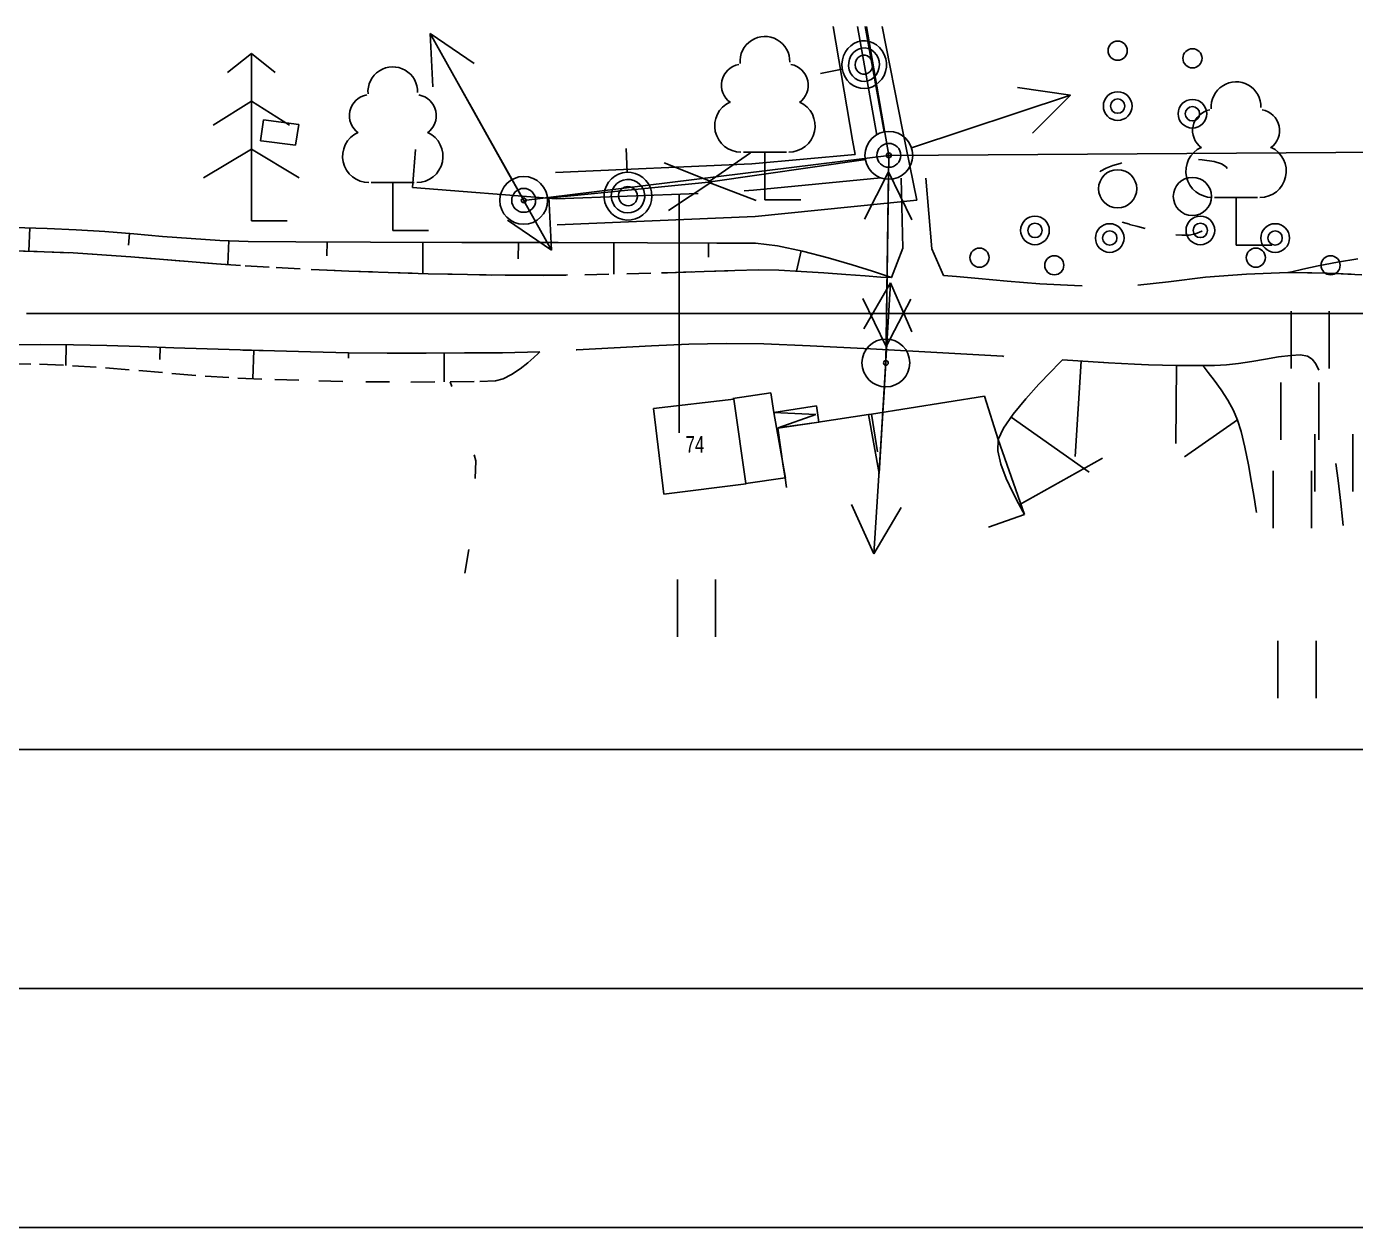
# Model space of a CAD drawing. Extents: x 2172 to 5772, y -842 to -248.
# Drawn here: x 4022.95 to 4050.75, y -644.04 to -618.92 of the extents above; entities that cross this region are included whole.
import ezdxf

# ---------------------------------------------------------------- set-up
doc = ezdxf.new("R2010")
doc.units = 0
doc.header["$MEASUREMENT"] = 0
doc.linetypes.add('CONTI', pattern=[0])
doc.linetypes.add('STROT', pattern=[1.7, 0.5, -1.2])
doc.layers.get('0').update_dxf_attribs({"linetype": 'CONTINUOUS'})
for name, color, linetype in [('DEFAULT', 7, 'CONTI'), ('OBRIVDEFAULT', 32, 'CONTI'), ('OTKOSDEFAULT', 32, 'CONTI'), ('SIT_LDEFAULT', 7, 'CONTI'), ('USLZNDEFAULT', 7, 'CONTI')]:
    doc.layers.add(name, color=color, linetype=linetype)
doc.styles.add('SHRFT', font='TXT', dxfattribs={"width": 8.75})

# ---------------------------------------------------------------- blocks, each defined once
blk = doc.blocks.new('BL_2011')
at = {"color": 0}
for p, q in [((0, 0), (0, 6)), ((4, 0), (4, 6))]:
    blk.add_line(p, q, dxfattribs=at)
blk = doc.blocks.new('BL_104')
at = {"color": 0}
for p, q in [((-2.25, 5), (2.25, 5)), ((0, 0), (0, 5)), ((3.75, 0), (0, 0))]:
    blk.add_line(p, q, dxfattribs=at)
for centre, radius, start, end in [((0, 14.5), 2.6, 358, 185), ((-2.35, 12), 2.2, 100, 235), ((2.35, 12), 2.2, 305, 80), ((-2.5, 7.75), 2.75, 115, 270), ((2.5, 7.75), 2.75, 270, 65)]:
    blk.add_arc(centre, radius, start, end, dxfattribs=at)
blk = doc.blocks.new('BL_2010')
at = {"color": 0}
for centre, radius in [((0, 14.45), 1), ((0, 8.65), 1.5), ((0, 8.65), 0.75), ((0, 0), 2), ((-8.65, -4.35), 1.5), ((-8.65, -4.35), 0.75), ((8.65, -4.35), 1.5), ((8.65, -4.35), 0.75), ((-14.45, -7.2), 1), ((14.45, -7.2), 1)]:
    blk.add_circle(centre, radius, dxfattribs=at)
blk = doc.blocks.new('BL_26')
at = {"color": 0}
for radius in [2.5, 0.25]:
    blk.add_circle((0, 0), radius, dxfattribs=at)
blk = doc.blocks.new('BL_22')
at = {"color": 0}
for radius in [2.5, 1.25, 0.25]:
    blk.add_circle((0, 0), radius, dxfattribs=at)
blk = doc.blocks.new('BL_105')
at = {"color": 0}
for p, q in [((0, 17.5), (-2.5, 15.5)), ((0, 12.5), (0, 17.5)), ((2.5, 15.5), (0, 17.5)), ((0, 12.5), (-4, 10)), ((0, 7.5), (0, 12.5)), ((4, 10), (0, 12.5)), ((0, 7.5), (-5, 4.5)), ((0, 0), (0, 7.5)), ((5, 4.5), (0, 7.5)), ((3.75, 0), (0, 0))]:
    blk.add_line(p, q, dxfattribs=at)

msp = doc.modelspace()

# ---------------------------------------------------------------- linework, layer by layer
at = {"linetype": 'Continuous'}
for p, q in [((3396.596, -634.043), (4356.596, -634.043)), ((3396.596, -639.043), (4356.596, -639.043)), ((3396.596, -644.043), (4356.596, -644.043))]:
    msp.add_line(p, q, dxfattribs=at)
at = {"layer": 'DEFAULT', "color": 12, "linetype": 'CONTI'}
for p, q in [((4036.596, -627.422), (4036.596, -622.422)), ((4022.948, -624.921), (4023.755, -624.921)), ((4023.755, -624.921), (4024.563, -624.921)), ((4024.563, -624.921), (4025.37, -624.921)), ((4025.37, -624.921), (4026.177, -624.921)), ((4026.177, -624.921), (4026.984, -624.921)), ((4026.984, -624.921), (4027.791, -624.921)), ((4027.791, -624.921), (4028.598, -624.921)), ((4028.598, -624.921), (4036.292, -624.921)), ((4037.193, -624.921), (4036.293, -624.921)), ((4038.092, -624.921), (4037.193, -624.921)), ((4038.992, -624.921), (4038.092, -624.921)), ((4039.892, -624.921), (4038.992, -624.921)), ((4040.792, -624.921), (4039.892, -624.921)), ((4040.79, -624.921), (4047.045, -624.922)), ((4047.046, -624.921), (4047.488, -624.921)), ((4047.488, -624.921), (4047.93, -624.921)), ((4047.93, -624.921), (4048.371, -624.921)), ((4048.371, -624.921), (4048.813, -624.921)), ((4048.813, -624.921), (4049.255, -624.921)), ((4049.255, -624.921), (4049.697, -624.921)), ((4049.697, -624.921), (4050.139, -624.921)), ((4050.139, -624.921), (4050.581, -624.921)), ((4050.581, -624.921), (4051.023, -624.921))]:
    msp.add_line(p, q, dxfattribs=at)
at = {"layer": 'OBRIVDEFAULT', "color": 32}
for p, q in [((4044.549, -625.965, 41.909), (4044.371, -626.144, 41.915)), ((4044.617, -625.896, 41.907), (4044.549, -625.965, 41.909)), ((4045.579, -625.957, 41.868), (4044.617, -625.896, 41.907)), ((4045.008, -625.921), (4044.882, -627.916)), ((4046.124, -625.987, 41.847), (4045.579, -625.957, 41.868)), ((4046.414, -625.997, 41.843), (4046.124, -625.987, 41.847)), ((4046.71, -626.005, 41.838), (4046.414, -625.997, 41.843)), ((4044.371, -626.144, 41.915), (4044.124, -626.403, 41.923)), ((4047.006, -626.008, 41.834), (4046.71, -626.005, 41.838)), ((4047.006, -626.008), (4046.986, -627.644)), ((4047.279, -626.011, 41.83), (4047.006, -626.008, 41.834)), ((4047.543, -626.009, 41.825), (4047.279, -626.011, 41.83)), ((4047.578, -626.049, 41.821), (4047.543, -626.009, 41.825)), ((4047.667, -626.157, 41.809), (4047.578, -626.049, 41.821)), ((4047.793, -626.32, 41.791), (4047.667, -626.157, 41.809)), ((4044.124, -626.403, 41.923), (4043.85, -626.709, 41.932)), ((4047.935, -626.517, 41.77), (4047.793, -626.32, 41.791)), ((4048.073, -626.735, 41.748), (4047.935, -626.517, 41.77)), ((4043.85, -626.709, 41.932), (4043.588, -627.027, 41.941)), ((4048.195, -626.953, 41.727), (4048.073, -626.735, 41.748)), ((4043.588, -627.027, 41.941), (4043.381, -627.322, 41.949)), ((4043.543, -627.093), (4045.179, -628.242)), ((4048.282, -627.152, 41.709), (4048.195, -626.953, 41.727)), ((4043.381, -627.322, 41.949), (4043.271, -627.562, 41.955)), ((4048.281, -627.148), (4047.167, -627.925)), ((4048.355, -627.393, 41.701), (4048.282, -627.152, 41.709)), ((4043.271, -627.562, 41.955), (4043.266, -627.796, 41.93)), ((4048.433, -627.722, 41.69), (4048.355, -627.393, 41.701)), ((4043.266, -627.796, 41.93), (4043.33, -628.077, 41.9)), ((4048.507, -628.091, 41.677), (4048.433, -627.722, 41.69)), ((4043.33, -628.077, 41.9), (4043.44, -628.375, 41.866)), ((4043.712, -628.929), (4045.455, -627.947)), ((4048.574, -628.457, 41.665), (4048.507, -628.091, 41.677)), ((4043.44, -628.375, 41.866), (4043.57, -628.657, 41.833)), ((4048.627, -628.776, 41.655), (4048.574, -628.457, 41.665)), ((4043.57, -628.657, 41.833), (4043.694, -628.897, 41.804)), ((4048.661, -629.001, 41.647), (4048.627, -628.776, 41.655)), ((4043.694, -628.897, 41.804), (4043.787, -629.063, 41.784)), ((4048.674, -629.085, 41.645), (4048.661, -629.001, 41.647)), ((4043.787, -629.063, 41.784), (4043.824, -629.125, 41.776))]:
    msp.add_line(p, q, dxfattribs=at)
at = {"layer": 'OTKOSDEFAULT', "color": 32}
for p, q in [((4023.382, -623.144, 42.586), (4022.671, -623.125, 42.614)), ((4023.014, -623.133), (4022.998, -623.623)), ((4023.986, -623.17, 42.57), (4023.382, -623.144, 42.586)), ((4024.588, -623.21, 42.554), (4023.986, -623.17, 42.57)), ((4025.191, -623.259, 42.538), (4024.588, -623.21, 42.554)), ((4025.101, -623.251), (4025.08, -623.491)), ((4025.789, -623.31, 42.521), (4025.191, -623.259, 42.538)), ((4026.389, -623.357, 42.505), (4025.789, -623.31, 42.521)), ((4026.988, -623.393, 42.489), (4026.389, -623.357, 42.505)), ((4027.585, -623.414, 42.473), (4026.988, -623.393, 42.489)), ((4027.179, -623.398), (4027.159, -623.898)), ((4028.581, -623.421, 42.454), (4027.585, -623.414, 42.473)), ((4030.143, -623.433, 42.423), (4028.581, -623.421, 42.454)), ((4029.233, -623.426), (4029.23, -623.72)), ((4032.056, -623.437, 42.385), (4030.143, -623.433, 42.423)), ((4031.235, -623.435), (4031.234, -624.089)), ((4034.07, -623.44, 42.345), (4032.056, -623.437, 42.385)), ((4033.235, -623.438), (4033.234, -623.781)), ((4035.939, -623.447, 42.308), (4034.07, -623.44, 42.345)), ((4035.235, -623.444), (4035.232, -624.1)), ((4037.387, -623.449, 42.279), (4035.939, -623.447, 42.308)), ((4037.212, -623.451), (4037.211, -623.748)), ((4038.195, -623.452, 42.263), (4037.387, -623.449, 42.279)), ((4038.654, -623.505, 42.241), (4038.195, -623.452, 42.263)), ((4039.176, -623.617, 42.216), (4038.654, -623.505, 42.241)), ((4039.151, -623.613), (4039.055, -624.041)), ((4039.713, -623.757, 42.191), (4039.176, -623.617, 42.216)), ((4040.218, -623.906, 42.167), (4039.713, -623.757, 42.191)), ((4040.64, -624.039, 42.146), (4040.218, -623.906, 42.167)), ((4040.934, -624.134, 42.132), (4040.64, -624.039, 42.146)), ((4049.416, -624.049, 41.685), (4049.334, -624.069, 41.685)), ((4049.642, -623.996, 41.686), (4049.416, -624.049, 41.685)), ((4049.969, -623.926, 41.686), (4049.642, -623.996, 41.686)), ((4050.368, -623.851, 41.686), (4049.969, -623.926, 41.686)), ((4050.797, -623.781, 41.686), (4050.368, -623.851, 41.686)), ((4041.043, -624.17, 42.127), (4040.934, -624.134, 42.132)), ((4023.246, -625.573, 42.534), (4022.569, -625.579, 42.549)), ((4023.93, -625.578, 42.519), (4023.246, -625.573, 42.534)), ((4023.775, -625.574), (4023.77, -626.008)), ((4024.624, -625.593, 42.504), (4023.93, -625.578, 42.519)), ((4025.325, -625.614, 42.489), (4024.624, -625.593, 42.504)), ((4026.026, -625.639, 42.473), (4025.325, -625.614, 42.489)), ((4025.74, -625.626), (4025.732, -625.889)), ((4026.725, -625.663, 42.458), (4026.026, -625.639, 42.473)), ((4027.419, -625.687, 42.443), (4026.725, -625.663, 42.458)), ((4028.131, -625.708, 42.425), (4027.419, -625.687, 42.443)), ((4027.7, -625.694), (4027.683, -626.287)), ((4028.887, -625.728, 42.407), (4028.131, -625.708, 42.425)), ((4029.681, -625.744, 42.388), (4028.887, -625.728, 42.407)), ((4030.491, -625.75, 42.369), (4029.681, -625.744, 42.388)), ((4029.683, -625.744), (4029.683, -625.857)), ((4031.305, -625.752, 42.35), (4030.491, -625.75, 42.369)), ((4032.112, -625.748, 42.331), (4031.305, -625.752, 42.35)), ((4031.681, -625.75), (4031.683, -626.354)), ((4032.903, -625.743, 42.312), (4032.112, -625.748, 42.331)), ((4033.681, -625.726, 42.289), (4032.903, -625.743, 42.312))]:
    msp.add_line(p, q, dxfattribs=at)
at = {"layer": 'OTKOSDEFAULT', "color": 32, "linetype": 'STROT'}
for p, q in [((4022.667, -623.614, 42.591), (4023.319, -623.632, 42.568)), ((4023.319, -623.632, 42.568), (4023.923, -623.656, 42.549)), ((4023.923, -623.656, 42.549), (4024.525, -623.693, 42.53)), ((4024.525, -623.693, 42.53), (4025.126, -623.737, 42.511)), ((4025.126, -623.737, 42.511), (4025.726, -623.787, 42.493)), ((4025.726, -623.787, 42.493), (4026.326, -623.838, 42.474)), ((4026.326, -623.838, 42.474), (4026.922, -623.884, 42.455)), ((4026.922, -623.884, 42.455), (4027.52, -623.924, 42.436)), ((4027.52, -623.924, 42.436), (4028.171, -623.961, 42.423)), ((4028.171, -623.961, 42.423), (4028.904, -624, 42.408)), ((4028.904, -624, 42.408), (4029.687, -624.036, 42.392)), ((4029.687, -624.036, 42.392), (4030.512, -624.067, 42.375)), ((4036.354, -624.071, 42.253), (4037.119, -624.046, 42.236)), ((4037.119, -624.046, 42.236), (4037.766, -624.023, 42.223)), ((4037.766, -624.023, 42.223), (4038.257, -624.012, 42.212)), ((4038.257, -624.012, 42.212), (4038.683, -624.02, 42.199)), ((4038.683, -624.02, 42.199), (4039.151, -624.045, 42.185)), ((4039.151, -624.045, 42.185), (4039.627, -624.076, 42.17)), ((4030.512, -624.067, 42.375), (4031.348, -624.092, 42.357)), ((4031.348, -624.092, 42.357), (4032.171, -624.11, 42.34)), ((4032.171, -624.11, 42.34), (4032.96, -624.123, 42.324)), ((4032.96, -624.123, 42.324), (4033.763, -624.124, 42.307)), ((4033.763, -624.124, 42.307), (4034.628, -624.113, 42.289)), ((4034.628, -624.113, 42.289), (4035.506, -624.094, 42.27)), ((4035.506, -624.094, 42.27), (4036.354, -624.071, 42.253)), ((4039.627, -624.076, 42.17), (4040.085, -624.109, 42.156)), ((4040.085, -624.109, 42.156), (4040.493, -624.139, 42.144)), ((4040.493, -624.139, 42.144), (4040.821, -624.161, 42.133)), ((4040.821, -624.161, 42.133), (4041.043, -624.17, 42.127)), ((4049.334, -624.069, 41.685), (4050.156, -624.079, 41.662)), ((4050.156, -624.079, 41.662), (4050.877, -624.112, 41.642)), ((4022.537, -625.978, 42.488), (4023.221, -625.986, 42.475)), ((4023.221, -625.986, 42.475), (4023.906, -626.015, 42.461)), ((4033.27, -626.082, 42.28), (4033.43, -625.956, 42.283)), ((4033.43, -625.956, 42.283), (4033.56, -625.841, 42.286)), ((4033.56, -625.841, 42.286), (4033.647, -625.758, 42.288)), ((4033.647, -625.758, 42.288), (4033.681, -625.726, 42.289)), ((4023.906, -626.015, 42.461), (4024.598, -626.061, 42.448)), ((4024.598, -626.061, 42.448), (4025.293, -626.117, 42.434)), ((4025.293, -626.117, 42.434), (4025.989, -626.177, 42.42)), ((4025.989, -626.177, 42.42), (4026.681, -626.233, 42.406)), ((4026.681, -626.233, 42.406), (4027.369, -626.276, 42.393)), ((4027.369, -626.276, 42.393), (4028.144, -626.305, 42.375)), ((4032.919, -626.29, 42.274), (4033.095, -626.201, 42.277)), ((4033.095, -626.201, 42.277), (4033.27, -626.082, 42.28)), ((4028.144, -626.305, 42.375), (4029.062, -626.334, 42.354)), ((4029.062, -626.334, 42.354), (4030.043, -626.352, 42.332)), ((4030.043, -626.352, 42.332), (4030.988, -626.357, 42.31)), ((4030.988, -626.357, 42.31), (4031.809, -626.354, 42.292)), ((4031.809, -626.354, 42.292), (4032.427, -626.346, 42.278)), ((4032.427, -626.346, 42.278), (4032.754, -626.334, 42.271)), ((4032.754, -626.334, 42.271), (4032.919, -626.29, 42.274))]:
    msp.add_line(p, q, dxfattribs=at)
at = {"layer": 'SIT_LDEFAULT', "color": 7}
for p, q in [((4040.228, -621.295), (4039.819, -618.921)), ((4040.736, -621.19), (4040.328, -618.921)), ((4040.887, -621.126), (4040.488, -618.921)), ((4040.985, -621.615), (4040.52, -618.921)), ((4041.271, -621.082), (4040.845, -618.921)), ((4033.102, -622.12), (4031.39, -619.069)), ((4031.39, -619.069), (4031.444, -620.185)), ((4032.314, -619.696), (4031.39, -619.069)), ((4040.126, -619.382), (4040.187, -619.321)), ((4040.187, -619.321), (4040.256, -619.273)), ((4040.256, -619.273), (4040.332, -619.24)), ((4040.332, -619.24), (4040.412, -619.222)), ((4040.412, -619.222), (4040.494, -619.219)), ((4040.494, -619.219), (4040.575, -619.233)), ((4040.575, -619.233), (4040.652, -619.262)), ((4040.652, -619.262), (4040.724, -619.306)), ((4040.724, -619.306), (4040.787, -619.362)), ((4040.015, -619.618), (4040.039, -619.533)), ((4040.039, -619.533), (4040.076, -619.453)), ((4040.076, -619.453), (4040.126, -619.382)), ((4040.146, -619.674), (4040.162, -619.601)), ((4040.162, -619.601), (4040.193, -619.533)), ((4040.193, -619.533), (4040.236, -619.473)), ((4040.236, -619.473), (4040.289, -619.426)), ((4040.289, -619.426), (4040.351, -619.391)), ((4040.309, -619.613), (4040.343, -619.569)), ((4040.343, -619.569), (4040.387, -619.538)), ((4040.351, -619.391), (4040.418, -619.372)), ((4040.387, -619.538), (4040.437, -619.521)), ((4040.418, -619.372), (4040.487, -619.369)), ((4040.437, -619.521), (4040.489, -619.52)), ((4040.487, -619.369), (4040.556, -619.383)), ((4040.489, -619.52), (4040.539, -619.535)), ((4040.539, -619.535), (4040.583, -619.565)), ((4040.556, -619.383), (4040.62, -619.411)), ((4040.583, -619.565), (4040.618, -619.608)), ((4040.62, -619.411), (4040.677, -619.455)), ((4040.677, -619.455), (4040.724, -619.51)), ((4040.724, -619.51), (4040.759, -619.576)), ((4040.759, -619.576), (4040.78, -619.647)), ((4040.787, -619.362), (4040.845, -619.431)), ((4040.845, -619.431), (4040.89, -619.508)), ((4040.89, -619.508), (4040.921, -619.593)), ((4040.921, -619.593), (4040.935, -619.681)), ((4040.012, -619.814), (4039.559, -619.903)), ((4040.005, -619.707), (4040.015, -619.618)), ((4040.011, -619.797), (4040.005, -619.707)), ((4040.031, -619.884), (4040.011, -619.797)), ((4040.144, -619.75), (4040.146, -619.674)), ((4040.158, -619.824), (4040.144, -619.75)), ((4040.186, -619.894), (4040.158, -619.824)), ((4040.281, -619.721), (4040.288, -619.665)), ((4040.289, -619.777), (4040.281, -619.721)), ((4040.288, -619.665), (4040.309, -619.613)), ((4040.312, -619.829), (4040.289, -619.777)), ((4040.346, -619.871), (4040.312, -619.829)), ((4040.391, -619.901), (4040.346, -619.871)), ((4040.588, -619.868), (4040.544, -619.899)), ((4040.622, -619.824), (4040.588, -619.868)), ((4040.618, -619.608), (4040.641, -619.659)), ((4040.643, -619.772), (4040.622, -619.824)), ((4040.641, -619.659), (4040.649, -619.715)), ((4040.649, -619.715), (4040.643, -619.772)), ((4040.756, -619.869), (4040.72, -619.934)), ((4040.779, -619.798), (4040.756, -619.869)), ((4040.787, -619.723), (4040.779, -619.798)), ((4040.78, -619.647), (4040.787, -619.723)), ((4040.917, -619.859), (4040.885, -619.942)), ((4040.934, -619.771), (4040.917, -619.859)), ((4040.935, -619.681), (4040.934, -619.771)), ((4031.973, -620.109), (4033.347, -622.557)), ((4040.065, -619.966), (4040.031, -619.884)), ((4040.112, -620.039), (4040.065, -619.966)), ((4040.17, -620.103), (4040.112, -620.039)), ((4040.238, -620.154), (4040.17, -620.103)), ((4040.227, -619.955), (4040.186, -619.894)), ((4040.28, -620.005), (4040.227, -619.955)), ((4040.314, -620.191), (4040.238, -620.154)), ((4040.341, -620.041), (4040.28, -620.005)), ((4040.408, -620.063), (4040.341, -620.041)), ((4040.442, -619.917), (4040.391, -619.901)), ((4040.478, -620.068), (4040.408, -620.063)), ((4040.494, -619.916), (4040.442, -619.917)), ((4040.547, -620.057), (4040.478, -620.068)), ((4040.544, -619.899), (4040.494, -619.916)), ((4040.613, -620.03), (4040.547, -620.057)), ((4040.671, -619.988), (4040.613, -620.03)), ((4040.713, -620.14), (4040.64, -620.181)), ((4040.72, -619.934), (4040.671, -619.988)), ((4040.779, -620.085), (4040.713, -620.14)), ((4040.838, -620.018), (4040.779, -620.085)), ((4040.885, -619.942), (4040.838, -620.018)), ((4040.395, -620.213), (4040.314, -620.191)), ((4040.478, -620.218), (4040.395, -620.213)), ((4040.56, -620.208), (4040.478, -620.218)), ((4040.64, -620.181), (4040.56, -620.208)), ((4041.459, -621.459), (4044.782, -620.358)), ((4044.782, -620.358), (4043.676, -620.199)), ((4043.989, -621.148), (4044.782, -620.358)), ((4032.218, -620.545), (4033.931, -623.596)), ((4027.842, -621.308), (4027.907, -620.874)), ((4027.907, -620.874), (4028.641, -620.971)), ((4028.641, -620.971), (4028.572, -621.404)), ((4041.568, -622.556), (4041.272, -621.08)), ((4027.857, -621.31), (4027.842, -621.308)), ((4028.572, -621.404), (4027.857, -621.31)), ((4031.085, -621.49), (4031.024, -622.288)), ((4035.51, -621.969), (4035.492, -621.469)), ((4040.284, -621.597), (4040.228, -621.295)), ((4060.117, -621.492), (4040.985, -621.615)), ((4033.347, -622.557), (4040.985, -621.615)), ((4034.01, -621.972), (4038.12, -621.793)), ((4037.283, -622.17), (4036.287, -621.775)), ((4038.094, -621.564), (4037.205, -622.179)), ((4040.507, -621.699), (4037.205, -622.179)), ((4038.119, -621.795), (4040.284, -621.597)), ((4040.985, -621.615), (4040.923, -625.958)), ((4045.668, -621.83), (4045.824, -621.783)), ((4045.824, -621.783), (4045.86, -621.775)), ((4047.46, -621.702), (4047.537, -621.709)), ((4047.537, -621.709), (4047.787, -621.745)), ((4047.787, -621.745), (4047.946, -621.792)), ((4047.947, -621.79), (4048.038, -621.857)), ((4035.183, -622.108), (4035.252, -622.052)), ((4035.252, -622.052), (4035.331, -622.009)), ((4035.331, -622.009), (4035.417, -621.981)), ((4035.417, -621.981), (4035.505, -621.969)), ((4035.505, -621.969), (4035.595, -621.973)), ((4035.595, -621.973), (4035.682, -621.993)), ((4035.682, -621.993), (4035.765, -622.028)), ((4035.765, -622.028), (4035.84, -622.077)), ((4035.84, -622.077), (4035.905, -622.139)), ((4038.155, -622.342), (4040.817, -622.087)), ((4040.98, -621.96), (4040.477, -622.951)), ((4040.93, -625.458), (4040.98, -621.96)), ((4041.465, -622.965), (4040.98, -621.96)), ((4041.278, -623.559), (4041.246, -622.093)), ((4041.756, -622.092), (4041.881, -623.568)), ((4045.398, -621.958), (4045.412, -621.945)), ((4045.414, -621.946), (4045.529, -621.886)), ((4045.529, -621.886), (4045.668, -621.83)), ((4048.038, -621.857), (4048.062, -621.887)), ((4031.024, -622.288), (4034.029, -622.522)), ((4033.845, -622.51), (4037.283, -622.17)), ((4035.031, -622.425), (4035.047, -622.337)), ((4035.047, -622.337), (4035.078, -622.253)), ((4035.078, -622.253), (4035.124, -622.176)), ((4035.124, -622.176), (4035.183, -622.108)), ((4035.185, -622.401), (4035.208, -622.329)), ((4035.208, -622.329), (4035.245, -622.263)), ((4035.245, -622.263), (4035.296, -622.207)), ((4035.296, -622.207), (4035.358, -622.163)), ((4035.34, -622.402), (4035.367, -622.351)), ((4035.358, -622.163), (4035.427, -622.134)), ((4035.367, -622.351), (4035.406, -622.31)), ((4035.406, -622.31), (4035.456, -622.282)), ((4035.427, -622.134), (4035.502, -622.12)), ((4035.456, -622.282), (4035.511, -622.269)), ((4035.502, -622.12), (4035.577, -622.122)), ((4035.511, -622.269), (4035.568, -622.273)), ((4035.568, -622.273), (4035.622, -622.292)), ((4035.577, -622.122), (4035.651, -622.14)), ((4035.622, -622.292), (4035.668, -622.325)), ((4035.651, -622.14), (4035.718, -622.174)), ((4035.668, -622.325), (4035.703, -622.37)), ((4035.703, -622.37), (4035.723, -622.423)), ((4035.718, -622.174), (4035.777, -622.222)), ((4035.777, -622.222), (4035.824, -622.281)), ((4035.824, -622.281), (4035.858, -622.349)), ((4035.858, -622.349), (4035.876, -622.423)), ((4035.905, -622.139), (4035.957, -622.211)), ((4035.957, -622.211), (4035.997, -622.292)), ((4035.997, -622.292), (4036.021, -622.378)), ((4036.021, -622.378), (4036.029, -622.468)), ((4036.378, -622.772), (4037.283, -622.17)), ((4037.205, -622.179), (4038.213, -622.557)), ((4037.956, -622.356), (4038.155, -622.342)), ((4040.978, -622.116), (4040.928, -625.614)), ((4033.931, -623.596), (4033.876, -622.48)), ((4034.029, -622.522), (4036.997, -622.41)), ((4035.031, -622.514), (4035.031, -622.425)), ((4035.047, -622.603), (4035.031, -622.514)), ((4035.079, -622.686), (4035.047, -622.603)), ((4035.179, -622.477), (4035.185, -622.401)), ((4035.189, -622.552), (4035.179, -622.477)), ((4035.215, -622.623), (4035.189, -622.552)), ((4035.255, -622.687), (4035.215, -622.623)), ((4035.329, -622.458), (4035.34, -622.402)), ((4035.334, -622.514), (4035.329, -622.458)), ((4035.355, -622.567), (4035.334, -622.514)), ((4035.39, -622.612), (4035.355, -622.567)), ((4035.436, -622.646), (4035.39, -622.612)), ((4035.489, -622.665), (4035.436, -622.646)), ((4035.602, -622.655), (4035.546, -622.668)), ((4035.651, -622.627), (4035.602, -622.655)), ((4035.691, -622.586), (4035.651, -622.627)), ((4035.717, -622.535), (4035.691, -622.586)), ((4035.728, -622.48), (4035.717, -622.535)), ((4035.723, -622.423), (4035.728, -622.48)), ((4035.833, -622.642), (4035.789, -622.703)), ((4035.863, -622.572), (4035.833, -622.642)), ((4035.878, -622.498), (4035.863, -622.572)), ((4035.876, -622.423), (4035.878, -622.498)), ((4035.997, -622.643), (4035.959, -622.724)), ((4036.021, -622.557), (4035.997, -622.643)), ((4036.029, -622.468), (4036.021, -622.557)), ((4038.192, -622.892), (4041.568, -622.556)), ((4034.049, -623.071), (4038.19, -622.891)), ((4035.125, -622.763), (4035.079, -622.686)), ((4035.184, -622.831), (4035.125, -622.763)), ((4035.254, -622.886), (4035.184, -622.831)), ((4035.333, -622.929), (4035.254, -622.886)), ((4035.309, -622.741), (4035.255, -622.687)), ((4035.372, -622.782), (4035.309, -622.741)), ((4035.418, -622.956), (4035.333, -622.929)), ((4035.443, -622.808), (4035.372, -622.782)), ((4035.518, -622.818), (4035.443, -622.808)), ((4035.546, -622.668), (4035.489, -622.665)), ((4035.594, -622.813), (4035.518, -622.818)), ((4035.666, -622.791), (4035.594, -622.813)), ((4035.732, -622.754), (4035.666, -622.791)), ((4035.767, -622.908), (4035.684, -622.944)), ((4035.789, -622.703), (4035.732, -622.754)), ((4035.841, -622.859), (4035.767, -622.908)), ((4035.906, -622.797), (4035.841, -622.859)), ((4035.959, -622.724), (4035.906, -622.797)), ((4033.007, -622.969), (4033.931, -623.596)), ((4035.507, -622.968), (4035.418, -622.956)), ((4035.597, -622.964), (4035.507, -622.968)), ((4035.684, -622.944), (4035.597, -622.964)), ((4046.022, -623.058), (4045.867, -623.012)), ((4046.195, -623.105), (4046.021, -623.059)), ((4046.349, -623.144), (4046.195, -623.105)), ((4047.531, -623.2), (4047.403, -623.256)), ((4047.538, -623.194), (4047.531, -623.2)), ((4047.112, -623.288), (4046.987, -623.278)), ((4047.267, -623.283), (4047.112, -623.288)), ((4047.403, -623.256), (4047.267, -623.283)), ((4023.319, -623.632), (4022.667, -623.614)), ((4023.923, -623.656), (4023.319, -623.632)), ((4024.525, -623.693), (4023.923, -623.656)), ((4025.126, -623.737), (4024.525, -623.693)), ((4025.726, -623.787), (4025.126, -623.737)), ((4041.043, -624.17), (4041.278, -623.559)), ((4041.881, -623.568), (4042.131, -624.131)), ((4026.326, -623.838), (4025.726, -623.787)), ((4026.922, -623.884), (4026.326, -623.838)), ((4027.198, -623.902), (4026.922, -623.884)), ((4029.686, -624.038), (4029.23, -624.016)), ((4030.512, -624.067), (4029.687, -624.036)), ((4037.119, -624.046), (4036.354, -624.071)), ((4037.766, -624.023), (4037.119, -624.046)), ((4038.257, -624.012), (4037.766, -624.023)), ((4038.683, -624.02), (4038.257, -624.012)), ((4039.151, -624.045), (4038.683, -624.02)), ((4039.627, -624.076), (4039.151, -624.045)), ((4031.348, -624.092), (4030.512, -624.067)), ((4032.171, -624.11), (4031.348, -624.092)), ((4032.96, -624.123), (4032.171, -624.11)), ((4033.763, -624.124), (4032.96, -624.123)), ((4034.23, -624.121), (4033.764, -624.127)), ((4036.354, -624.071), (4036.228, -624.075)), ((4040.085, -624.109), (4039.627, -624.076)), ((4040.493, -624.139), (4040.085, -624.109)), ((4041.023, -624.28), (4040.464, -625.247)), ((4040.821, -624.161), (4040.493, -624.139)), ((4040.814, -627.774), (4041.023, -624.28)), ((4041.042, -624.169), (4040.821, -624.161)), ((4040.934, -624.134), (4041.043, -624.17)), ((4041.463, -625.309), (4041.023, -624.28)), ((4042.132, -624.129), (4042.402, -624.149)), ((4042.401, -624.151), (4042.86, -624.194)), ((4042.86, -624.194), (4043.461, -624.248)), ((4043.461, -624.248), (4044.146, -624.301)), ((4044.146, -624.301), (4044.867, -624.341)), ((4046.197, -624.33), (4046.838, -624.262)), ((4046.838, -624.262), (4047.612, -624.166)), ((4047.612, -624.166), (4048.466, -624.098)), ((4048.466, -624.098), (4049.334, -624.069)), ((4049.334, -624.069), (4050.156, -624.079)), ((4050.156, -624.079), (4050.877, -624.112)), ((4040.444, -624.608), (4040.928, -625.614)), ((4044.867, -624.341), (4045.026, -624.345)), ((4040.928, -625.614), (4041.442, -624.622)), ((4022.569, -625.579), (4023.246, -625.573)), ((4023.246, -625.573), (4023.93, -625.578)), ((4023.93, -625.578), (4024.624, -625.593)), ((4024.624, -625.593), (4025.325, -625.614)), ((4025.325, -625.614), (4025.507, -625.619)), ((4027.469, -625.688), (4028.131, -625.708)), ((4028.131, -625.708), (4028.887, -625.728)), ((4034.445, -625.686), (4034.46, -625.687)), ((4034.46, -625.687), (4035.237, -625.642)), ((4035.237, -625.642), (4036.017, -625.599)), ((4036.017, -625.599), (4036.799, -625.566)), ((4036.799, -625.566), (4037.584, -625.549)), ((4037.584, -625.549), (4038.368, -625.555)), ((4038.368, -625.555), (4039.34, -625.598)), ((4039.34, -625.598), (4040.599, -625.664)), ((4040.599, -625.664), (4041.987, -625.737)), ((4028.887, -625.728), (4029.681, -625.744)), ((4029.681, -625.744), (4030.491, -625.75)), ((4030.491, -625.75), (4031.305, -625.752)), ((4031.305, -625.752), (4032.112, -625.748)), ((4032.112, -625.748), (4032.447, -625.746)), ((4040.923, -625.958), (4040.784, -628.273)), ((4041.987, -625.737), (4043.371, -625.818)), ((4043.371, -625.818), (4043.389, -625.82)), ((4045.386, -625.944), (4045.58, -625.956)), ((4045.579, -625.957), (4046.124, -625.987)), ((4046.124, -625.987), (4046.414, -625.997)), ((4046.414, -625.997), (4046.71, -626.005)), ((4048.046, -625.998), (4048.301, -625.972)), ((4048.301, -625.972), (4048.578, -625.926)), ((4048.578, -625.926), (4048.864, -625.876)), ((4048.864, -625.876), (4049.139, -625.829)), ((4049.139, -625.829), (4049.391, -625.799)), ((4049.391, -625.799), (4049.598, -625.791)), ((4049.598, -625.791), (4049.742, -625.815)), ((4049.742, -625.815), (4049.839, -625.88)), ((4049.841, -625.878), (4049.919, -625.98)), ((4049.919, -625.98), (4049.98, -626.108)), ((4046.71, -626.005), (4047.006, -626.008)), ((4047.006, -626.008), (4047.279, -626.011)), ((4047.279, -626.011), (4047.543, -626.009)), ((4047.543, -626.009), (4047.8, -626.008)), ((4047.8, -626.008), (4048.046, -625.998)), ((4031.842, -626.452), (4031.809, -626.354)), ((4040.893, -626.457), (4040.674, -629.951)), ((4036.061, -626.912), (4037.744, -626.714)), ((4037.721, -626.701), (4038.519, -626.584)), ((4037.744, -626.714), (4037.996, -628.48)), ((4038.519, -626.584), (4038.578, -626.995)), ((4042.985, -626.656), (4040.62, -627.029)), ((4043.271, -627.562), (4042.986, -626.654)), ((4036.279, -628.706), (4036.061, -626.912)), ((4038.578, -626.995), (4039.471, -626.857)), ((4038.82, -628.365), (4038.578, -626.995)), ((4039.461, -627.039), (4038.578, -626.995)), ((4038.67, -627.313), (4039.461, -627.039)), ((4039.471, -626.857), (4039.522, -627.198)), ((4040.561, -627.037), (4039.506, -627.2)), ((4040.62, -627.029), (4040.561, -627.037)), ((4040.784, -628.273), (4040.561, -627.037)), ((4040.749, -627.818), (4040.62, -627.029)), ((4039.522, -627.198), (4038.661, -627.319)), ((4038.661, -627.319), (4038.777, -628.115)), ((4039.522, -627.198), (4038.67, -627.313)), ((4039.506, -627.2), (4039.522, -627.198)), ((4043.824, -629.125), (4043.271, -627.562)), ((4032.349, -628.006), (4032.309, -627.878)), ((4032.334, -628.372), (4032.349, -628.006)), ((4038.777, -628.115), (4038.813, -628.36)), ((4050.337, -628.061), (4050.383, -628.418)), ((4037.998, -628.488), (4036.279, -628.706)), ((4037.996, -628.48), (4038.819, -628.359)), ((4037.998, -628.488), (4037.996, -628.48)), ((4038.813, -628.36), (4038.843, -628.561)), ((4038.819, -628.359), (4038.82, -628.365)), ((4050.383, -628.418), (4050.438, -628.888)), ((4040.205, -628.919), (4040.674, -629.951)), ((4040.674, -629.951), (4041.241, -628.983)), ((4050.438, -628.888), (4050.475, -629.228)), ((4043.07, -629.392), (4043.824, -629.125)), ((4050.475, -629.228), (4050.489, -629.356)), ((4032.115, -630.354), (4032.197, -629.861))]:
    msp.add_line(p, q, dxfattribs=at)

# ---------------------------------------------------------------- block references
at = {"layer": 'USLZNDEFAULT', "color": 7}
for name, p, xscale, yscale, zscale in [('BL_104', (4038.392, -622.549), 0.2000000000000455, 0.1999999999999886, 0.2000000000000171), ('BL_2010', (4045.772, -622.315), 0.2000000000000455, 0.1999999999999886, 0.2000000000000171), ('BL_105', (4027.65, -622.984), 0.2000000000000455, 0.1999999999999886, 0.2000000000000171), ('BL_2010', (4047.336, -622.475), 0.2000000000000455, 0.1999999999999886, 0.2000000000000171), ('BL_104', (4030.609, -623.185), 0.2000000000000455, 0.1999999999999886, 0.2000000000000171), ('BL_104', (4048.249, -623.497), 0.2000000000000455, 0.1999999999999886, 0.2000000000000171), ('BL_22', (4040.985, -621.615), 0.2000000000000455, 0.1999999999999886, 0.2000000000000171), ('BL_22', (4033.347, -622.557), 0.2000000000000455, 0.1999999999999886, 0.2000000000000171), ('BL_2011', (4049.398, -626.073), 0.2000000000000455, 0.1999999999999886, 0.2000000000000171), ('BL_26', (4040.923, -625.958), 0.2000000000000455, 0.1999999999999886, 0.2000000000000171), ('BL_2011', (4049.183, -627.566), 0.2000000000000455, 0.1999999999999886, 0.2000000000000171), ('BL_2011', (4049.894, -628.646), 0.2000000000000455, 0.1999999999999886, 0.2000000000000171), ('BL_2011', (4049.025, -629.412), 0.2000000000000455, 0.1999999999999886, 0.2000000000000171), ('BL_2011', (4036.562, -631.687), 0.1999999999998181, 0.1999999999999318, 0.1999999999999034), ('BL_2011', (4049.121, -632.974), 0.1999999999998181, 0.1999999999999318, 0.1999999999999034)]:
    msp.add_blockref(name, p, dxfattribs=dict(at, xscale=xscale, yscale=yscale, zscale=zscale))

# ---------------------------------------------------------------- texts
at = {"layer": 'DEFAULT', "color": 12, "style": 'SHRFT', "width": 0.75}
msp.add_text('74', height=0.35, dxfattribs=at).set_placement((4036.734, -627.838))

doc.saveas('drawing.dxf')
